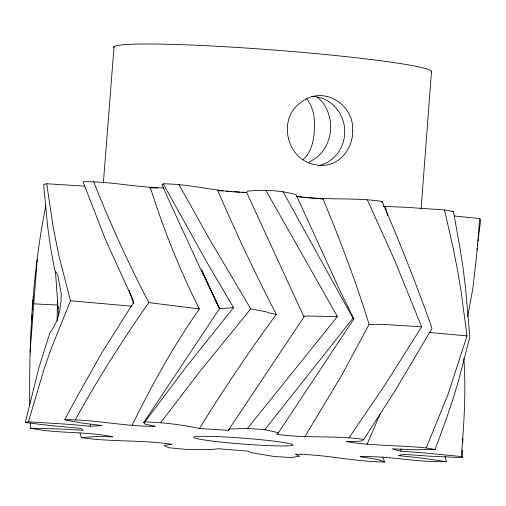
<?xml version="1.0" encoding="UTF-8"?>
<svg xmlns="http://www.w3.org/2000/svg" width="506" height="506" viewBox="0 0 506 506"><rect width="100%" height="100%" fill="white"/><g stroke="black" fill="none" stroke-linecap="round" stroke-linejoin="round"><path stroke-width="0.76" d="M45.856 205.48C32.795 270.957 28.848 338.033 29.803 404.692M30.379 422.712L30.556 428.196L64.117 429.158L83.003 430.283L81.238 428.405L48.937 425.407L25.3 422.529L38.892 367.773L49.955 332.568L51.738 330.513L57.064 320.614L57.52 300.09M445.097 456.361L446.387 461.617L420.612 457.924L398.323 455.615L403.636 454.299L430.037 456.191L462.383 457.658L462.573 449.916M462.737 442.946L462.851 438.297M31.96 320.538L32.131 314.226M32.232 310.279L32.378 304.751L33.181 299.299M30.056 352.359L37.223 259.23M421.093 209.073L431.523 71.182M462.383 457.658L461.339 456.551C463.996 423.908 466.203 391.125 463.825 358.387M454.135 215.992L479.656 218.541L477.316 249.053L472.92 287.977L467.727 316.465M103.363 182.951L114.027 46.748M476.886 249.85L477.082 248.301M477.373 245.973L477.67 243.652M477.961 241.324L478.252 239.003M478.448 237.453L480.7 219.629L479.656 218.541M33.409 297.743L33.636 296.181M461.339 456.551L424.344 452.908L400.746 451.188L401.132 448.866M57.064 320.614L59.91 309.944L60.682 302.651L61.308 300.943L60.941 299.28L61.277 293.588L57.671 274.764L54.743 270.337L50.284 245.752L47.741 227.283L43.611 184.519L46.723 183.748L84.293 186.094M25.3 422.529L28.406 421.776L67.696 424.262L90.03 426.229L90.631 423.977M28.406 421.776L44.541 367.489L51.492 347.9L70.479 300.773L58.658 254.765L52.902 225.493L46.723 183.748M385.623 206.701L383.63 206.404L404.655 207.213L444.54 209.939L453.174 248.225L457.582 270.267L461.08 291.247L467 335.902L448.025 394.452L426.229 447.949C399.588 445.141 372.663 446.033 346.212 441.618L360.108 441.238L362.682 440.593L363.795 439.429L395.66 389.784L432.054 328.388C416.843 285.517 400.176 243.171 382.106 201.426C353.738 197.1 324.947 200.591 296.579 196.385M400.746 451.188L392.042 448.847L414.382 449.733L435.116 449.511L446.21 419.221L452.908 399.398L458.398 381.189L469.834 337.135L465.564 288.053L463.041 267.712L459.575 245.492L453.433 211.502L444.54 209.939M366.97 444.445L380.196 413.921M163.817 187.909C136.797 187.543 110.112 181.249 83.028 181.73L105.216 238.971L133.919 301.968L101.523 353.359L76.748 397.311L64.711 419.759C95.014 419.392 124.837 426.684 155.146 426.267L145.374 424.237L143.736 422.554L219.408 308.774L201.552 269.837L219.484 308.432L201.135 270.223L170.958 204.829L161.933 184.595L163.229 183.823C191.338 183.925 218.497 192.381 246.593 192.35L247.832 191.091C263.942 189.718 280.495 190.085 296.086 194.734L340.228 291.304L353.89 318.875L278.249 433.035L276.693 434.268C305.586 438.519 334.89 435.23 363.795 439.429M132.028 425.578C151.655 385.174 173.678 345.838 199.332 308.926C179.662 269.907 163.565 229.18 150.339 187.549M381.707 202.223L382.106 201.426M323.03 198.909C340.133 240.078 356.028 281.779 369.089 324.422L341.499 375.699L304.713 436.937M75.35 419.765C97.569 379.323 122.389 340.411 148.796 302.594C128.36 263.265 109.966 222.95 93.667 181.736M367.356 199.762L394.718 260.457L421.618 326.768L385.161 384.649L349.045 437.766M143.736 422.554L144.918 421.852C163.204 422.548 181.521 424.534 199.408 428.481C223.614 389.512 249.034 351.278 276.358 314.422C255.271 273.854 235.853 232.437 217.725 190.471M265.852 190.326L337.388 316.554L305.042 315.984L303.986 316.939L228.282 430.378L199.408 428.481M144.918 421.852L186.176 366.976L233.551 307.604L207.523 263.436L163.229 183.823M160.649 422.637L199.769 371.581L250.767 308.881L266.46 311.829L268.281 312.733L276.358 314.422M228.282 430.378L229.762 429.037L247.535 428.354L264.739 429.733L352.986 318.185L283.056 191.704M247.535 428.354L337.388 316.554M303.126 159.668C313.461 150.225 314.593 135.096 314.523 121.959C314.137 113.527 311.911 104.742 306.225 98.297M308.983 162.432L317.161 157.132A39.234 36.875 85 0 0 322.309 102.003L317.509 97.165M219.408 308.774L233.551 307.604M79.948 433.117L81.321 437.582L96.368 436.507L112.585 436.798C85.622 431.061 57.488 433.882 30.556 428.196M90.03 426.229L102.092 425.559L82.883 423.187L64.711 419.759M446.387 461.617C417.595 462.667 389.076 455.615 360.266 456.709L377.103 459.359L384.788 461.978L382.391 456.988M384.237 206.492L385.281 206.442L387.64 215.613M451.947 211.54L453.433 211.502M369.089 324.422L380.885 324.295L421.618 326.768M384.788 461.978C354.738 461.814 325.326 454.35 295.276 454.23L299.634 456.229L290.634 457.55L273.676 456.431L251.488 452.725L247.554 451.093L218.257 448.733L210.996 449.568L185.525 449.334L169.074 447.766L165.146 446.235L164.279 445.356L171.958 444.306C141.933 439.632 111.345 442.257 81.321 437.582M33.687 303.828L57.089 305.036M217.643 190.648L223.095 190.971M226.068 191.16L232.007 191.54M234.24 191.679L239.502 192.033M241.76 192.185L245.518 192.444A159.409 9.456 4.4 0 1 246.732 192.527M429.075 332.455L467 335.902M383.864 206.334L385.281 206.442L383.744 206.22M70.479 300.773L132.022 306.244M314.194 198.194L318.299 198.599M319.836 198.75L323.423 199.111M148.796 302.594L199.332 308.926M426.229 447.949L435.116 449.511M264.739 429.733L274.828 431.852L278.249 433.035M352.986 318.185L353.89 318.875M250.767 308.881L209.901 239.895L178.96 184.608M246.593 192.35L303.986 316.939M129.163 290.223L133.394 303.499M55.464 271.178L58.487 315.282M58.437 306.706L58.443 308.268M312.031 96.494A34.87 32.77 85 0 1 344.542 128.069A34.87 32.77 85 0 1 318.862 165.494M113.951 47.672A159.409 9.456 4.4 0 1 273.493 50.005A159.409 9.456 4.4 0 1 431.447 72.111M149.858 187.802A159.409 9.456 4.4 0 1 157.657 187.973M298.654 196.726A159.409 9.456 4.4 0 1 302.398 197.068M303.885 197.207A159.409 9.456 4.4 0 1 307.591 197.555M309.071 197.701A159.409 9.456 4.4 0 1 313.467 198.118M352.638 130.807C353.182 147.524 340.525 164.893 322.973 165.354A33.345 30.183 55.1 0 1 313.853 164.437C286.061 158.745 277.275 117.898 301.38 102.142C322.992 84.856 354.478 104.362 352.638 130.807M214.905 441.39A49.816 2.954 4.4 0 0 292.847 445.191A49.816 2.954 4.4 0 0 222.343 436.849A49.816 2.954 4.4 0 0 214.905 441.39"/></g></svg>
